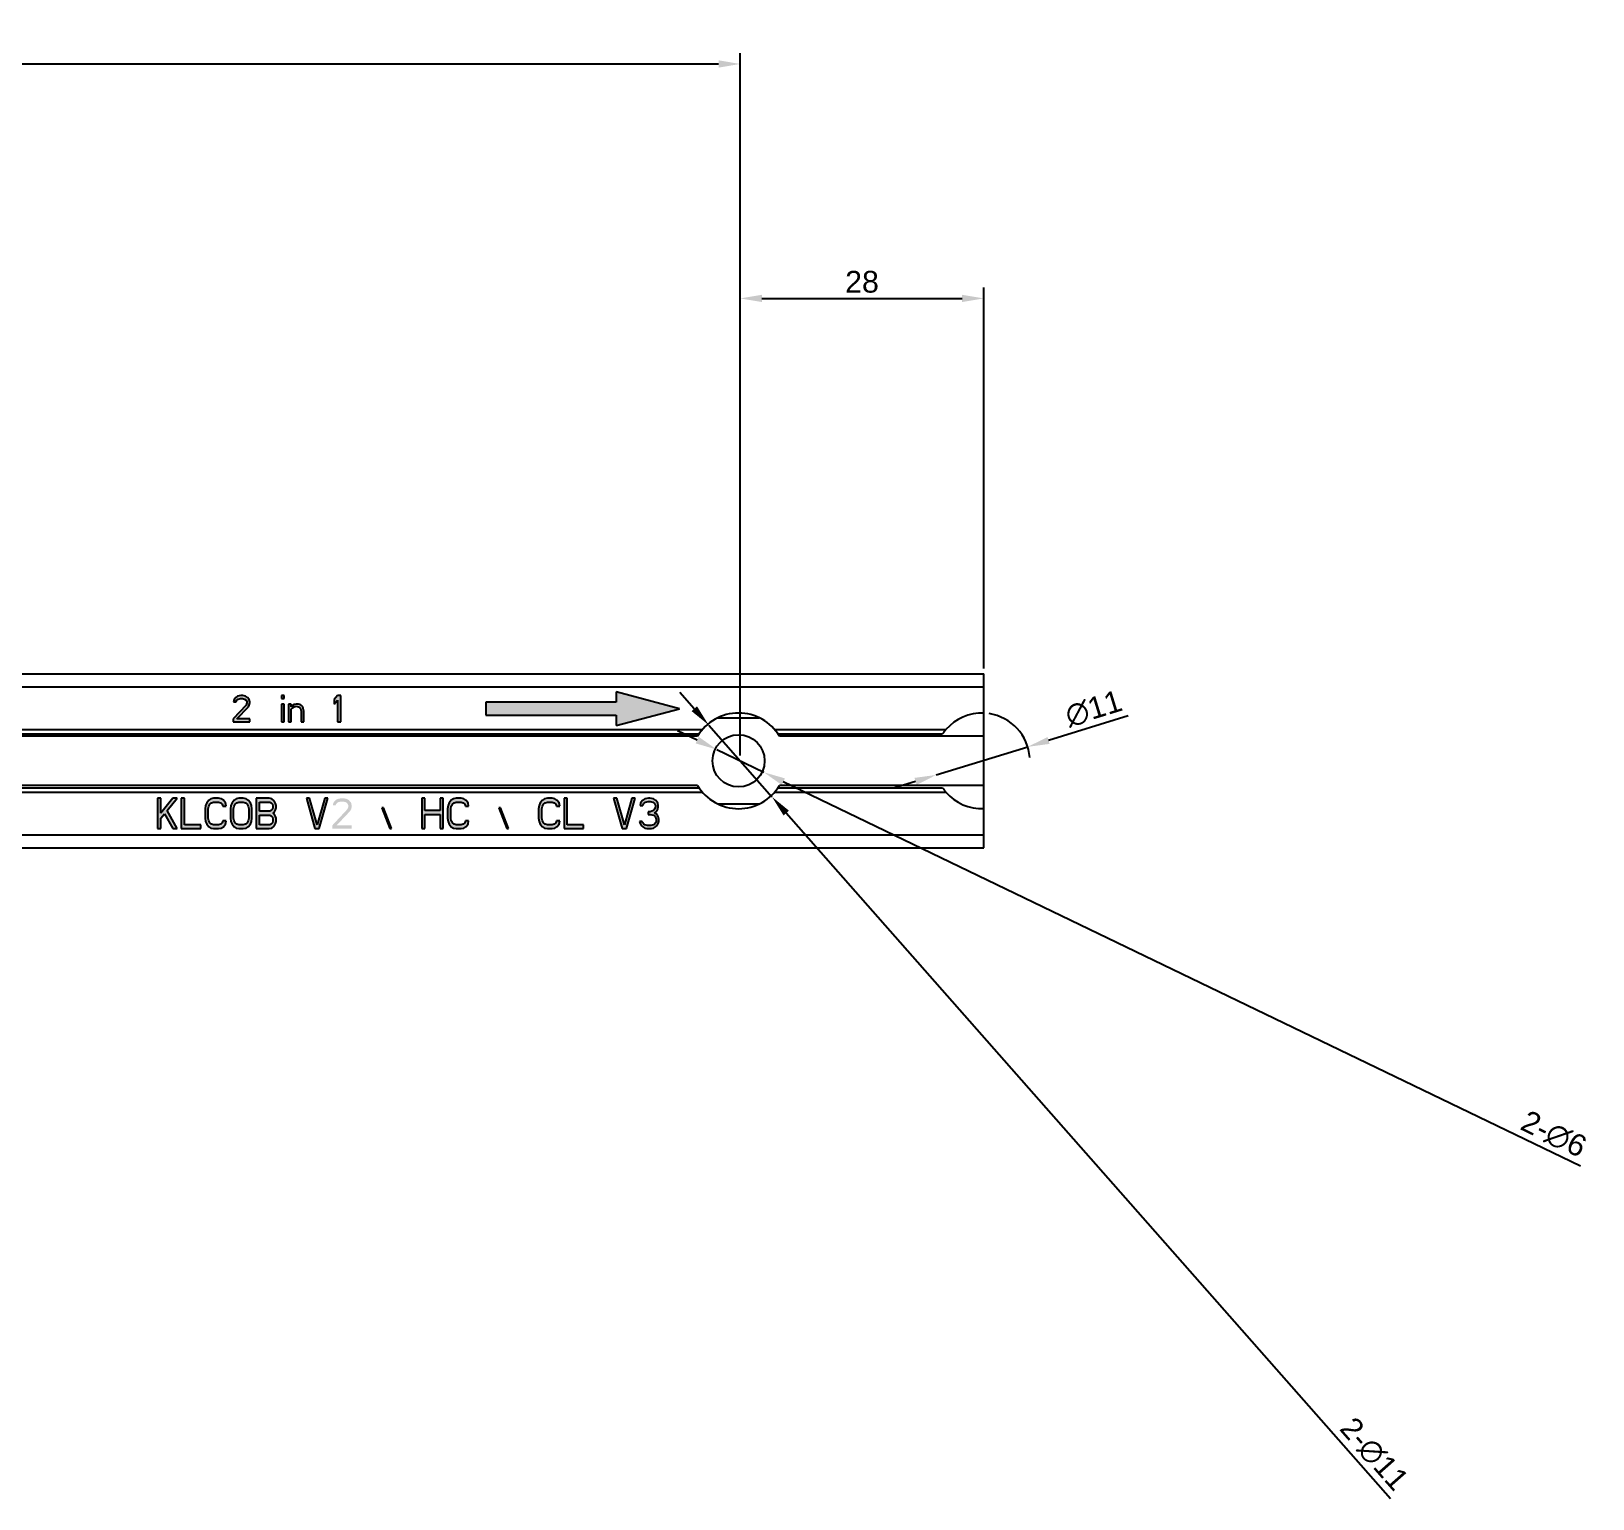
# Model space of a CAD drawing. Header units: millimetres. Extents: x 3299 to 14264, y 1863 to 5555.
# Drawn here: x 6298.3 to 6477.8, y 2400.8 to 2569.7 of the extents above; entities that cross this region are included whole.
import ezdxf

# ---------------------------------------------------------------- set-up
doc = ezdxf.new("R2010")
doc.units = ezdxf.units.MM
doc.layers.add('02___PRT_ALL_AXES', color=7, linetype='Continuous')
doc.styles.get("Standard").update_dxf_attribs({"font": 'arial.ttf'})
doc.dimstyles.new('ISO-25', dxfattribs={"dimtxt": 2.5, "dimasz": 2.5, "dimexe": 1.25, "dimexo": 0.625, "dimtad": 1, "dimtxsty": 'Standard', "dimcen": 2.5, "dimadec": 0, "dimazin": 0, "dimtfac": 1, "dimtmove": 0, "dimatfit": 3, "dimfxl": 1, "dimarcsym": 0})

# ---------------------------------------------------------------- blocks, each defined once
blk = doc.blocks.new('*D74')
at = {"color": 0, "lineweight": -2, "transparency": 16777216}
for p, q in [((5766.6, 2486.36), (5766.6, 2567.16)), ((6379.8, 2486.36), (6379.8, 2567.16)), ((5769.1, 2565.91), (6377.3, 2565.91))]:
    blk.add_line(p, q, dxfattribs=at)
at = {"color": 0, "transparency": 16777216}
for points in [[(5769.1, 2566.33), (5769.1, 2565.49), (5766.6, 2565.91)], [(6377.3, 2566.33), (6377.3, 2565.49), (6379.8, 2565.91)]]:
    blk.add_solid(points, dxfattribs=at)
at = {"layer": 'Defpoints', "color": 0, "transparency": 16777216}
for p in [(6379.8, 2565.91), (5766.6, 2485.73), (6379.8, 2485.73)]:
    blk.add_point(p, dxfattribs=at)
at = {"color": 0, "lineweight": 5, "transparency": 16777216, "insert": (6073.2, 2568.04), "char_height": 2.5, "attachment_point": 5}
blk.add_mtext('613,2', dxfattribs=at)
blk = doc.blocks.new('*D75')
at = {"color": 0, "lineweight": -2, "transparency": 16777216}
for p, q in [((6379.8, 2486.36), (6379.8, 2540.19)), ((6407.8, 2496.36), (6407.8, 2540.19)), ((6382.3, 2538.94), (6405.3, 2538.94))]:
    blk.add_line(p, q, dxfattribs=at)
at = {"color": 0, "transparency": 16777216}
for points in [[(6382.3, 2539.36), (6382.3, 2538.52), (6379.8, 2538.94)], [(6405.3, 2539.36), (6405.3, 2538.52), (6407.8, 2538.94)]]:
    blk.add_solid(points, dxfattribs=at)
at = {"layer": 'Defpoints', "color": 0, "transparency": 16777216}
for p in [(6407.8, 2538.94), (6407.8, 2495.73), (6379.8, 2485.73)]:
    blk.add_point(p, dxfattribs=at)
at = {"color": 0, "lineweight": 5, "transparency": 16777216, "insert": (6393.8, 2540.84), "char_height": 2.5, "attachment_point": 5}
blk.add_mtext('28', dxfattribs=at)
blk = doc.blocks.new('*D76')
at = {"color": 0, "lineweight": -2, "transparency": 16777216}
for p, q in [((6374.85, 2488.13), (6372.6, 2489.21)), ((6377.1, 2487.04), (6382.5, 2484.43)), ((6476.43, 2439.1), (6384.75, 2483.34))]:
    blk.add_line(p, q, dxfattribs=at)
at = {"color": 0, "transparency": 16777216}
for points in [[(6375.03, 2488.5), (6374.67, 2487.75), (6377.1, 2487.04)], [(6384.94, 2483.72), (6384.57, 2482.97), (6382.5, 2484.43)]]:
    blk.add_solid(points, dxfattribs=at)
at = {"layer": 'Defpoints', "color": 0, "transparency": 16777216}
for p in [(6377.1, 2487.04), (6382.5, 2484.43)]:
    blk.add_point(p, dxfattribs=at)
at = {"color": 0, "lineweight": 5, "transparency": 16777216, "insert": (6473.34, 2442.78), "char_height": 2.5, "attachment_point": 5, "rotation": 334.2368}
blk.add_mtext('2-∅6', dxfattribs=at)
blk = doc.blocks.new('*D77')
at = {"color": 0, "lineweight": -2, "transparency": 16777216}
for p, q in [((6374.51, 2491.74), (6372.86, 2493.61)), ((6376.17, 2489.86), (6383.44, 2481.61)), ((6454.58, 2400.85), (6385.09, 2479.73))]:
    blk.add_line(p, q, dxfattribs=at)
at = {"color": 0, "transparency": 16777216}
for points in [[(6374.83, 2492.01), (6374.2, 2491.46), (6376.17, 2489.86)], [(6385.4, 2480.01), (6384.78, 2479.46), (6383.44, 2481.61)]]:
    blk.add_solid(points, dxfattribs=at)
at = {"layer": 'Defpoints', "color": 0, "transparency": 16777216}
for p in [(6376.17, 2489.86), (6383.44, 2481.61)]:
    blk.add_point(p, dxfattribs=at)
at = {"color": 0, "lineweight": 5, "transparency": 16777216, "insert": (6452.68, 2405.98), "char_height": 2.5, "attachment_point": 5, "rotation": 311.3758}
blk.add_mtext('2-∅11', dxfattribs=at)
blk = doc.blocks.new('*D80')
at = {"color": 0, "lineweight": -2, "transparency": 16777216}
for p, q in [((6424.39, 2490.9), (6415.25, 2488.09)), ((6402.34, 2484.12), (6412.86, 2487.35)), ((6399.96, 2483.38), (6397.57, 2482.65))]:
    blk.add_line(p, q, dxfattribs=at)
blk.add_arc((6407.6, 2485.73), 5.5, 4.0745, 81.4052, dxfattribs=at)
at = {"color": 0, "transparency": 16777216}
for points in [[(6415.13, 2488.48), (6415.37, 2487.69), (6412.86, 2487.35)], [(6399.83, 2483.78), (6400.08, 2482.98), (6402.34, 2484.12)]]:
    blk.add_solid(points, dxfattribs=at)
at = {"layer": 'Defpoints', "color": 0, "transparency": 16777216}
for p in [(6412.86, 2487.35), (6402.34, 2484.12)]:
    blk.add_point(p, dxfattribs=at)
at = {"color": 0, "lineweight": 5, "transparency": 16777216, "insert": (6420.44, 2491.74), "char_height": 2.5, "attachment_point": 5, "rotation": 17.0963}
blk.add_mtext('∅11', dxfattribs=at)
blk = doc.blocks.new('rygj')
at = {"lineweight": 5, "true_color": 0x139b48}
h = blk.add_hatch(color=114, dxfattribs=at)
h.dxf.hatch_style = 1
h.paths.add_polyline_path([(5043.78, 3168.4), (5043.78, 3166.9), (5058.78, 3166.9), (5058.78, 3165.7), (5066.06, 3167.65), (5058.78, 3169.6), (5058.78, 3168.4)])
h = blk.add_hatch(color=114, dxfattribs=at)
h.dxf.hatch_style = 1
h.paths.add_polyline_path([(5016.59, 3168.06), (5016.65, 3168.32), (5016.65, 3168.44), (5016.59, 3168.7), (5016.38, 3168.95), (5016.17, 3169.08), (5015.85, 3169.15), (5015.64, 3169.15), (5015.26, 3169.08), (5015.05, 3168.95), (5014.84, 3168.7), (5014.79, 3168.44), (5015.05, 3168.44), (5015.16, 3168.64), (5015.32, 3168.76), (5015.58, 3168.83), (5015.8, 3168.83), (5016.06, 3168.76), (5016.22, 3168.64), (5016.33, 3168.44), (5016.33, 3168.32), (5016.22, 3168.06), (5014.73, 3166.47), (5014.73, 3166.15), (5016.65, 3166.15), (5016.65, 3166.47), (5015.16, 3166.47), (5016.49, 3167.87)])
h.paths.add_polyline_path([(5020.62, 3169.15), (5020.31, 3169.15), (5020.31, 3168.83), (5020.62, 3168.83)])
h.paths.add_polyline_path([(5020.62, 3168.19), (5020.31, 3168.19), (5020.31, 3166.15), (5020.62, 3166.15)])
h.paths.add_polyline_path([(5021.74, 3167.87), (5021.99, 3167.93), (5022.24, 3167.87), (5022.37, 3167.81), (5022.49, 3167.68), (5022.56, 3167.36), (5022.56, 3166.15), (5022.87, 3166.15), (5022.87, 3167.36), (5022.81, 3167.68), (5022.74, 3167.87), (5022.62, 3168), (5022.43, 3168.12), (5022.24, 3168.19), (5021.99, 3168.19), (5021.74, 3168.12), (5021.56, 3168), (5021.43, 3167.87), (5021.43, 3168.19), (5021.12, 3168.19), (5021.12, 3166.15), (5021.43, 3166.15), (5021.43, 3167.61), (5021.56, 3167.74)])
h.paths.add_polyline_path([(5027.12, 3169.15), (5026.74, 3169.15), (5026.37, 3168.7), (5026.37, 3168.19), (5026.74, 3168.64), (5026.74, 3166.15), (5027.12, 3166.15)])
h = blk.add_hatch(color=114, dxfattribs=at)
h.dxf.hatch_style = 1
h.paths.add_polyline_path([(5052.29, 3156.45), (5052.23, 3156.82), (5051.98, 3157.12), (5051.73, 3157.27), (5051.42, 3157.35), (5050.87, 3157.35), (5050.56, 3157.27), (5050.31, 3157.12), (5050.06, 3156.82), (5049.94, 3156.53), (5049.87, 3156.15), (5049.87, 3155.04), (5049.94, 3154.67), (5050.06, 3154.37), (5050.31, 3154.07), (5050.56, 3153.92), (5050.87, 3153.85), (5051.42, 3153.85), (5051.73, 3153.92), (5051.98, 3154.07), (5052.23, 3154.37), (5052.29, 3154.74), (5051.92, 3154.74), (5051.86, 3154.52), (5051.67, 3154.37), (5051.42, 3154.29), (5050.87, 3154.29), (5050.62, 3154.37), (5050.43, 3154.52), (5050.31, 3154.74), (5050.25, 3155.04), (5050.25, 3156.15), (5050.31, 3156.45), (5050.43, 3156.68), (5050.62, 3156.82), (5050.87, 3156.9), (5051.42, 3156.9), (5051.67, 3156.82), (5051.86, 3156.68), (5051.92, 3156.45)])
h.paths.add_polyline_path([(5063.63, 3156.53), (5063.57, 3156.82), (5063.32, 3157.12), (5063.08, 3157.27), (5062.64, 3157.35), (5062.52, 3157.35), (5062.08, 3157.27), (5061.84, 3157.12), (5061.59, 3156.82), (5061.53, 3156.53), (5061.84, 3156.53), (5061.96, 3156.75), (5062.15, 3156.9), (5062.46, 3156.97), (5062.7, 3156.97), (5063.01, 3156.9), (5063.2, 3156.75), (5063.32, 3156.53), (5063.32, 3156.38), (5063.2, 3156.08), (5063.08, 3155.93), (5062.7, 3155.78), (5062.46, 3155.78), (5062.46, 3155.48), (5062.7, 3155.48), (5063.08, 3155.41), (5063.26, 3155.26), (5063.39, 3154.96), (5063.39, 3154.67), (5063.32, 3154.52), (5063.2, 3154.37), (5063.08, 3154.29), (5062.77, 3154.22), (5062.39, 3154.22), (5062.08, 3154.29), (5061.96, 3154.37), (5061.84, 3154.52), (5061.77, 3154.67), (5061.46, 3154.67), (5061.53, 3154.44), (5061.65, 3154.22), (5061.84, 3154.07), (5062.08, 3153.92), (5062.33, 3153.85), (5062.83, 3153.85), (5063.08, 3153.92), (5063.32, 3154.07), (5063.51, 3154.22), (5063.63, 3154.44), (5063.7, 3154.67), (5063.7, 3154.96), (5063.63, 3155.26), (5063.51, 3155.48), (5063.2, 3155.63), (5063.45, 3155.86), (5063.57, 3156.08), (5063.63, 3156.38)])
h.paths.add_polyline_path([(5060.6, 3157.35), (5059.73, 3154.29), (5058.86, 3157.35), (5058.49, 3157.35), (5059.48, 3153.85), (5059.98, 3153.85), (5060.97, 3157.35)])
h.paths.add_polyline_path([(5055.02, 3153.85), (5055.02, 3154.29), (5053.16, 3154.29), (5053.16, 3157.35), (5052.79, 3157.35), (5052.79, 3153.85)])
h.paths.add_polyline_path([(5041.82, 3156.45), (5041.76, 3156.82), (5041.51, 3157.12), (5041.26, 3157.27), (5040.95, 3157.35), (5040.39, 3157.35), (5040.08, 3157.27), (5039.83, 3157.12), (5039.59, 3156.82), (5039.46, 3156.53), (5039.4, 3156.15), (5039.4, 3155.04), (5039.46, 3154.67), (5039.59, 3154.37), (5039.83, 3154.07), (5040.08, 3153.92), (5040.39, 3153.85), (5040.95, 3153.85), (5041.26, 3153.92), (5041.51, 3154.07), (5041.76, 3154.37), (5041.82, 3154.74), (5041.45, 3154.74), (5041.38, 3154.52), (5041.2, 3154.37), (5040.95, 3154.29), (5040.39, 3154.29), (5040.14, 3154.37), (5039.96, 3154.52), (5039.83, 3154.74), (5039.77, 3155.04), (5039.77, 3156.15), (5039.83, 3156.45), (5039.96, 3156.68), (5040.14, 3156.82), (5040.39, 3156.9), (5040.95, 3156.9), (5041.2, 3156.82), (5041.38, 3156.68), (5041.45, 3156.45)])
h.paths.add_polyline_path([(5016.9, 3156.15), (5016.84, 3156.53), (5016.72, 3156.82), (5016.47, 3157.12), (5016.22, 3157.27), (5015.91, 3157.35), (5015.41, 3157.35), (5015.1, 3157.27), (5014.86, 3157.12), (5014.61, 3156.82), (5014.48, 3156.53), (5014.42, 3156.15), (5014.42, 3155.04), (5014.48, 3154.67), (5014.61, 3154.37), (5014.86, 3154.07), (5015.1, 3153.92), (5015.41, 3153.85), (5015.91, 3153.85), (5016.22, 3153.92), (5016.47, 3154.07), (5016.72, 3154.37), (5016.84, 3154.67), (5016.9, 3155.04)])
h.paths.add_polyline_path([(5028.37, 3156.53), (5028.31, 3156.82), (5028.06, 3157.12), (5027.81, 3157.27), (5027.44, 3157.35), (5027.19, 3157.35), (5026.76, 3157.27), (5026.51, 3157.12), (5026.26, 3156.82), (5026.2, 3156.53), (5026.51, 3156.53), (5026.63, 3156.75), (5026.82, 3156.9), (5027.13, 3156.97), (5027.38, 3156.97), (5027.69, 3156.9), (5027.87, 3156.75), (5028, 3156.53), (5028, 3156.38), (5027.87, 3156.08), (5026.14, 3154.22), (5026.14, 3153.85), (5028.37, 3153.85), (5028.37, 3154.22), (5026.63, 3154.22), (5028.18, 3155.86), (5028.31, 3156.08), (5028.37, 3156.38)])
h.paths.add_polyline_path([(5046.4, 3153.85), (5045.47, 3156.23), (5045.29, 3156.23), (5046.22, 3153.85)])
h.paths.add_polyline_path([(5025.27, 3157.35), (5024.4, 3154.29), (5023.53, 3157.35), (5023.16, 3157.35), (5024.15, 3153.85), (5024.65, 3153.85), (5025.64, 3157.35)])
h.paths.add_polyline_path([(5038.9, 3153.85), (5038.9, 3157.35), (5038.53, 3157.35), (5038.53, 3155.93), (5036.8, 3155.93), (5036.8, 3157.35), (5036.43, 3157.35), (5036.43, 3153.85), (5036.8, 3153.85), (5036.8, 3155.48), (5038.53, 3155.48), (5038.53, 3153.85)])
h.paths.add_polyline_path([(5019.69, 3156.23), (5019.69, 3156.53), (5019.63, 3156.75), (5019.44, 3157.05), (5019.19, 3157.27), (5018.89, 3157.35), (5017.4, 3157.35), (5017.4, 3153.85), (5018.89, 3153.85), (5019.19, 3153.92), (5019.44, 3154.14), (5019.63, 3154.44), (5019.69, 3154.67), (5019.69, 3155.04), (5019.63, 3155.26), (5019.44, 3155.56), (5019.32, 3155.63), (5019.44, 3155.71), (5019.63, 3156.01)])
h.paths.add_polyline_path([(5019.32, 3154.96), (5019.32, 3154.74), (5019.26, 3154.52), (5019.13, 3154.37), (5018.95, 3154.29), (5017.77, 3154.29), (5017.77, 3155.41), (5018.95, 3155.41), (5019.13, 3155.34), (5019.26, 3155.19)], flags=16)
h.paths.add_polyline_path([(5019.32, 3156.45), (5019.32, 3156.3), (5019.26, 3156.08), (5019.13, 3155.93), (5018.95, 3155.86), (5017.77, 3155.86), (5017.77, 3156.9), (5018.95, 3156.9), (5019.13, 3156.82), (5019.26, 3156.68)], flags=16)
h.paths.add_polyline_path([(5016.53, 3156.15), (5016.53, 3155.04), (5016.47, 3154.74), (5016.34, 3154.52), (5016.16, 3154.37), (5015.91, 3154.29), (5015.41, 3154.29), (5015.17, 3154.37), (5014.98, 3154.52), (5014.86, 3154.74), (5014.79, 3155.04), (5014.79, 3156.15), (5014.86, 3156.45), (5014.98, 3156.68), (5015.17, 3156.82), (5015.41, 3156.9), (5015.91, 3156.9), (5016.16, 3156.82), (5016.34, 3156.68), (5016.47, 3156.45)], flags=16)
h.paths.add_polyline_path([(5011.88, 3155.04), (5011.88, 3156.15), (5011.94, 3156.45), (5012.07, 3156.68), (5012.25, 3156.82), (5012.5, 3156.9), (5013.06, 3156.9), (5013.31, 3156.82), (5013.49, 3156.68), (5013.55, 3156.45), (5013.93, 3156.45), (5013.86, 3156.82), (5013.62, 3157.12), (5013.37, 3157.27), (5013.06, 3157.35), (5012.5, 3157.35), (5012.19, 3157.27), (5011.94, 3157.12), (5011.7, 3156.82), (5011.57, 3156.53), (5011.51, 3156.15), (5011.51, 3155.04), (5011.57, 3154.67), (5011.7, 3154.37), (5011.94, 3154.07), (5012.19, 3153.92), (5012.5, 3153.85), (5013.06, 3153.85), (5013.37, 3153.92), (5013.62, 3154.07), (5013.86, 3154.37), (5013.93, 3154.74), (5013.55, 3154.74), (5013.49, 3154.52), (5013.31, 3154.37), (5013.06, 3154.29), (5012.5, 3154.29), (5012.25, 3154.37), (5012.07, 3154.52), (5011.94, 3154.74)])
h.paths.add_polyline_path([(5011.01, 3153.85), (5011.01, 3154.29), (5009.15, 3154.29), (5009.15, 3157.35), (5008.78, 3157.35), (5008.78, 3153.85)])
h.paths.add_polyline_path([(5032.95, 3153.85), (5032.02, 3156.23), (5031.84, 3156.23), (5032.77, 3153.85)])
h.paths.add_polyline_path([(5006.43, 3155.63), (5006.43, 3157.35), (5006.06, 3157.35), (5006.06, 3153.85), (5006.43, 3153.85), (5006.43, 3155.04), (5006.86, 3155.56), (5007.79, 3153.85), (5008.29, 3153.85), (5007.17, 3155.93), (5008.29, 3157.35), (5007.79, 3157.35)])
at = {"color": 114, "linetype": 'Continuous', "true_color": 0x139b48}
for p, q in [((4442.06, 3171.65), (5101.06, 3171.65)), ((5101.06, 3151.65), (5101.06, 3171.65)), ((4442.06, 3170.15), (5101.06, 3170.15)), ((5066.06, 3167.65), (5058.78, 3169.6)), ((5058.78, 3169.6), (5058.78, 3168.4)), ((5016.22, 3168.06), (5014.73, 3166.47)), ((5014.84, 3168.7), (5014.79, 3168.44)), ((5014.79, 3168.44), (5015.05, 3168.44)), ((5015.05, 3168.95), (5014.84, 3168.7)), ((5015.26, 3169.08), (5015.05, 3168.95)), ((5015.05, 3168.44), (5015.16, 3168.64)), ((5015.16, 3168.64), (5015.32, 3168.76)), ((5015.16, 3166.47), (5016.49, 3167.87)), ((5015.64, 3169.15), (5015.26, 3169.08)), ((5015.32, 3168.76), (5015.58, 3168.83)), ((5015.58, 3168.83), (5015.8, 3168.83)), ((5015.85, 3169.15), (5015.64, 3169.15)), ((5015.8, 3168.83), (5016.06, 3168.76)), ((5016.17, 3169.08), (5015.85, 3169.15)), ((5016.06, 3168.76), (5016.22, 3168.64)), ((5016.38, 3168.95), (5016.17, 3169.08)), ((5016.22, 3168.64), (5016.33, 3168.44)), ((5016.33, 3168.32), (5016.22, 3168.06)), ((5016.33, 3168.44), (5016.33, 3168.32)), ((5016.59, 3168.7), (5016.38, 3168.95)), ((5016.49, 3167.87), (5016.59, 3168.06)), ((5016.65, 3168.44), (5016.59, 3168.7)), ((5016.59, 3168.06), (5016.65, 3168.32)), ((5016.65, 3168.32), (5016.65, 3168.44)), ((5020.62, 3169.15), (5020.31, 3169.15)), ((5020.31, 3169.15), (5020.31, 3168.83)), ((5020.31, 3168.83), (5020.62, 3168.83)), ((5020.62, 3168.19), (5020.31, 3168.19)), ((5020.31, 3168.19), (5020.31, 3166.15)), ((5020.62, 3168.83), (5020.62, 3169.15)), ((5020.62, 3166.15), (5020.62, 3168.19)), ((5021.43, 3168.19), (5021.12, 3168.19)), ((5021.12, 3168.19), (5021.12, 3166.15)), ((5021.43, 3167.87), (5021.43, 3168.19)), ((5021.56, 3168), (5021.43, 3167.87)), ((5021.43, 3167.61), (5021.56, 3167.74)), ((5021.43, 3166.15), (5021.43, 3167.61)), ((5021.74, 3168.12), (5021.56, 3168)), ((5021.56, 3167.74), (5021.74, 3167.87)), ((5021.99, 3168.19), (5021.74, 3168.12)), ((5021.74, 3167.87), (5021.99, 3167.93)), ((5022.24, 3168.19), (5021.99, 3168.19)), ((5021.99, 3167.93), (5022.24, 3167.87)), ((5022.43, 3168.12), (5022.24, 3168.19)), ((5022.24, 3167.87), (5022.37, 3167.81)), ((5022.37, 3167.81), (5022.49, 3167.68)), ((5022.62, 3168), (5022.43, 3168.12)), ((5022.49, 3167.68), (5022.56, 3167.36)), ((5022.74, 3167.87), (5022.62, 3168)), ((5022.81, 3167.68), (5022.74, 3167.87)), ((5022.87, 3167.36), (5022.81, 3167.68)), ((5026.74, 3169.15), (5026.37, 3168.7)), ((5026.37, 3168.7), (5026.37, 3168.19)), ((5026.37, 3168.19), (5026.74, 3168.64)), ((5027.12, 3169.15), (5026.74, 3169.15)), ((5026.74, 3168.64), (5026.74, 3166.15)), ((5027.12, 3166.15), (5027.12, 3169.15)), ((5058.78, 3168.4), (5043.78, 3168.4)), ((5043.78, 3168.4), (5043.78, 3166.9)), ((5058.78, 3165.7), (5066.06, 3167.65)), ((5014.73, 3166.47), (5014.73, 3166.15)), ((5014.73, 3166.15), (5016.65, 3166.15)), ((5016.65, 3166.47), (5015.16, 3166.47)), ((5016.65, 3166.15), (5016.65, 3166.47)), ((5020.31, 3166.15), (5020.62, 3166.15)), ((5021.12, 3166.15), (5021.43, 3166.15)), ((5022.56, 3167.36), (5022.56, 3166.15)), ((5022.56, 3166.15), (5022.87, 3166.15)), ((5022.87, 3166.15), (5022.87, 3167.36)), ((5026.74, 3166.15), (5027.12, 3166.15)), ((5043.78, 3166.9), (5058.78, 3166.9)), ((5058.78, 3166.9), (5058.78, 3165.7)), ((4495.01, 3165.25), (5068.7, 3165.25)), ((4495.4, 3164.75), (5068.31, 3164.75)), ((5101.06, 3164.49), (5077.57, 3164.49)), ((4495.4, 3158.55), (5068.31, 3158.55)), ((5101.06, 3158.81), (5077.57, 3158.81)), ((4495.01, 3158.05), (5068.7, 3158.05)), ((5006.43, 3157.35), (5006.06, 3157.35)), ((5006.06, 3157.35), (5006.06, 3153.85)), ((5007.79, 3157.35), (5006.43, 3155.63)), ((5006.43, 3155.63), (5006.43, 3157.35)), ((5007.17, 3155.93), (5008.29, 3157.35)), ((5008.29, 3157.35), (5007.79, 3157.35)), ((5009.15, 3157.35), (5008.78, 3157.35)), ((5008.78, 3157.35), (5008.78, 3153.85)), ((5009.15, 3154.29), (5009.15, 3157.35)), ((5011.7, 3156.82), (5011.57, 3156.53)), ((5011.94, 3157.12), (5011.7, 3156.82)), ((5012.19, 3157.27), (5011.94, 3157.12)), ((5012.07, 3156.68), (5012.25, 3156.82)), ((5012.5, 3157.35), (5012.19, 3157.27)), ((5012.25, 3156.82), (5012.5, 3156.9)), ((5013.06, 3157.35), (5012.5, 3157.35)), ((5012.5, 3156.9), (5013.06, 3156.9)), ((5013.37, 3157.27), (5013.06, 3157.35)), ((5013.06, 3156.9), (5013.31, 3156.82)), ((5013.31, 3156.82), (5013.49, 3156.68)), ((5013.62, 3157.12), (5013.37, 3157.27)), ((5013.86, 3156.82), (5013.62, 3157.12)), ((5013.93, 3156.45), (5013.86, 3156.82)), ((5014.61, 3156.82), (5014.48, 3156.53)), ((5014.86, 3157.12), (5014.61, 3156.82)), ((5015.1, 3157.27), (5014.86, 3157.12)), ((5014.98, 3156.68), (5015.17, 3156.82)), ((5015.41, 3157.35), (5015.1, 3157.27)), ((5015.17, 3156.82), (5015.41, 3156.9)), ((5015.91, 3157.35), (5015.41, 3157.35)), ((5015.41, 3156.9), (5015.91, 3156.9)), ((5016.22, 3157.27), (5015.91, 3157.35)), ((5015.91, 3156.9), (5016.16, 3156.82)), ((5016.16, 3156.82), (5016.34, 3156.68)), ((5016.47, 3157.12), (5016.22, 3157.27)), ((5016.72, 3156.82), (5016.47, 3157.12)), ((5016.84, 3156.53), (5016.72, 3156.82)), ((5018.89, 3157.35), (5017.4, 3157.35)), ((5017.4, 3157.35), (5017.4, 3153.85)), ((5017.77, 3156.9), (5018.95, 3156.9)), ((5017.77, 3155.86), (5017.77, 3156.9)), ((5019.19, 3157.27), (5018.89, 3157.35)), ((5018.95, 3156.9), (5019.13, 3156.82)), ((5019.13, 3156.82), (5019.26, 3156.68)), ((5019.44, 3157.05), (5019.19, 3157.27)), ((5019.63, 3156.75), (5019.44, 3157.05)), ((5019.69, 3156.53), (5019.63, 3156.75)), ((5023.53, 3157.35), (5023.16, 3157.35)), ((5023.16, 3157.35), (5024.15, 3153.85)), ((5024.4, 3154.29), (5023.53, 3157.35)), ((5025.27, 3157.35), (5024.4, 3154.29)), ((5024.65, 3153.85), (5025.64, 3157.35)), ((5025.64, 3157.35), (5025.27, 3157.35)), ((5036.8, 3157.35), (5036.43, 3157.35)), ((5036.43, 3157.35), (5036.43, 3153.85)), ((5036.8, 3155.93), (5036.8, 3157.35)), ((5038.9, 3157.35), (5038.53, 3157.35)), ((5038.53, 3157.35), (5038.53, 3155.93)), ((5038.9, 3153.85), (5038.9, 3157.35)), ((5039.59, 3156.82), (5039.46, 3156.53)), ((5039.83, 3157.12), (5039.59, 3156.82)), ((5040.08, 3157.27), (5039.83, 3157.12)), ((5039.96, 3156.68), (5040.14, 3156.82)), ((5040.39, 3157.35), (5040.08, 3157.27)), ((5040.14, 3156.82), (5040.39, 3156.9)), ((5040.95, 3157.35), (5040.39, 3157.35)), ((5040.39, 3156.9), (5040.95, 3156.9)), ((5041.26, 3157.27), (5040.95, 3157.35)), ((5040.95, 3156.9), (5041.2, 3156.82)), ((5041.2, 3156.82), (5041.38, 3156.68)), ((5041.51, 3157.12), (5041.26, 3157.27)), ((5041.76, 3156.82), (5041.51, 3157.12)), ((5041.82, 3156.45), (5041.76, 3156.82)), ((5050.06, 3156.82), (5049.94, 3156.53)), ((5050.31, 3157.12), (5050.06, 3156.82)), ((5050.56, 3157.27), (5050.31, 3157.12)), ((5050.43, 3156.68), (5050.62, 3156.82)), ((5050.87, 3157.35), (5050.56, 3157.27)), ((5050.62, 3156.82), (5050.87, 3156.9)), ((5051.42, 3157.35), (5050.87, 3157.35)), ((5050.87, 3156.9), (5051.42, 3156.9)), ((5051.73, 3157.27), (5051.42, 3157.35)), ((5051.42, 3156.9), (5051.67, 3156.82)), ((5051.67, 3156.82), (5051.86, 3156.68)), ((5051.98, 3157.12), (5051.73, 3157.27)), ((5052.23, 3156.82), (5051.98, 3157.12)), ((5052.29, 3156.45), (5052.23, 3156.82)), ((5053.16, 3157.35), (5052.79, 3157.35)), ((5052.79, 3157.35), (5052.79, 3153.85)), ((5053.16, 3154.29), (5053.16, 3157.35)), ((5058.86, 3157.35), (5058.49, 3157.35)), ((5058.49, 3157.35), (5059.48, 3153.85)), ((5059.73, 3154.29), (5058.86, 3157.35)), ((5060.6, 3157.35), (5059.73, 3154.29)), ((5059.98, 3153.85), (5060.97, 3157.35)), ((5060.97, 3157.35), (5060.6, 3157.35)), ((5061.59, 3156.82), (5061.53, 3156.53)), ((5061.84, 3157.12), (5061.59, 3156.82)), ((5062.08, 3157.27), (5061.84, 3157.12)), ((5061.84, 3156.53), (5061.96, 3156.75)), ((5061.96, 3156.75), (5062.15, 3156.9)), ((5062.52, 3157.35), (5062.08, 3157.27)), ((5062.15, 3156.9), (5062.46, 3156.97)), ((5062.46, 3156.97), (5062.7, 3156.97)), ((5062.64, 3157.35), (5062.52, 3157.35)), ((5063.08, 3157.27), (5062.64, 3157.35)), ((5062.7, 3156.97), (5063.01, 3156.9)), ((5063.01, 3156.9), (5063.2, 3156.75)), ((5063.32, 3157.12), (5063.08, 3157.27)), ((5063.2, 3156.75), (5063.32, 3156.53)), ((5063.57, 3156.82), (5063.32, 3157.12)), ((5063.63, 3156.53), (5063.57, 3156.82)), ((5006.43, 3155.04), (5006.86, 3155.56)), ((5006.43, 3153.85), (5006.43, 3155.04)), ((5006.86, 3155.56), (5007.79, 3153.85)), ((5008.29, 3153.85), (5007.17, 3155.93)), ((5011.57, 3156.53), (5011.51, 3156.15)), ((5011.51, 3156.15), (5011.51, 3155.04)), ((5011.51, 3155.04), (5011.57, 3154.67)), ((5011.88, 3156.15), (5011.94, 3156.45)), ((5011.88, 3155.04), (5011.88, 3156.15)), ((5011.94, 3154.74), (5011.88, 3155.04)), ((5011.94, 3156.45), (5012.07, 3156.68)), ((5013.49, 3156.68), (5013.55, 3156.45)), ((5013.55, 3156.45), (5013.93, 3156.45)), ((5014.48, 3156.53), (5014.42, 3156.15)), ((5014.42, 3156.15), (5014.42, 3155.04)), ((5014.42, 3155.04), (5014.48, 3154.67)), ((5014.79, 3156.15), (5014.86, 3156.45)), ((5014.79, 3155.04), (5014.79, 3156.15)), ((5014.86, 3154.74), (5014.79, 3155.04)), ((5014.86, 3156.45), (5014.98, 3156.68)), ((5016.34, 3156.68), (5016.47, 3156.45)), ((5016.47, 3156.45), (5016.53, 3156.15)), ((5016.53, 3155.04), (5016.47, 3154.74)), ((5016.53, 3156.15), (5016.53, 3155.04)), ((5016.9, 3156.15), (5016.84, 3156.53)), ((5016.84, 3154.67), (5016.9, 3155.04)), ((5016.9, 3155.04), (5016.9, 3156.15)), ((5018.95, 3155.86), (5017.77, 3155.86)), ((5017.77, 3155.41), (5018.95, 3155.41)), ((5017.77, 3154.29), (5017.77, 3155.41)), ((5019.13, 3155.93), (5018.95, 3155.86)), ((5018.95, 3155.41), (5019.13, 3155.34)), ((5019.26, 3156.08), (5019.13, 3155.93)), ((5019.13, 3155.34), (5019.26, 3155.19)), ((5019.26, 3156.68), (5019.32, 3156.45)), ((5019.32, 3156.3), (5019.26, 3156.08)), ((5019.26, 3155.19), (5019.32, 3154.96)), ((5019.32, 3156.45), (5019.32, 3156.3)), ((5019.32, 3155.63), (5019.44, 3155.71)), ((5019.44, 3155.56), (5019.32, 3155.63)), ((5019.32, 3154.96), (5019.32, 3154.74)), ((5019.44, 3155.71), (5019.63, 3156.01)), ((5019.63, 3155.26), (5019.44, 3155.56)), ((5019.63, 3156.01), (5019.69, 3156.23)), ((5019.69, 3155.04), (5019.63, 3155.26)), ((5019.69, 3156.23), (5019.69, 3156.53)), ((5019.69, 3154.67), (5019.69, 3155.04)), ((5032.02, 3156.23), (5031.84, 3156.23)), ((5031.84, 3156.23), (5032.77, 3153.85)), ((5032.95, 3153.85), (5032.02, 3156.23)), ((5038.53, 3155.93), (5036.8, 3155.93)), ((5036.8, 3155.48), (5038.53, 3155.48)), ((5036.8, 3153.85), (5036.8, 3155.48)), ((5038.53, 3155.48), (5038.53, 3153.85)), ((5039.46, 3156.53), (5039.4, 3156.15)), ((5039.4, 3156.15), (5039.4, 3155.04)), ((5039.4, 3155.04), (5039.46, 3154.67)), ((5039.77, 3156.15), (5039.83, 3156.45)), ((5039.77, 3155.04), (5039.77, 3156.15)), ((5039.83, 3154.74), (5039.77, 3155.04)), ((5039.83, 3156.45), (5039.96, 3156.68)), ((5041.38, 3156.68), (5041.45, 3156.45)), ((5041.45, 3156.45), (5041.82, 3156.45)), ((5045.47, 3156.23), (5045.29, 3156.23)), ((5045.29, 3156.23), (5046.22, 3153.85)), ((5046.4, 3153.85), (5045.47, 3156.23)), ((5049.94, 3156.53), (5049.87, 3156.15)), ((5049.87, 3156.15), (5049.87, 3155.04)), ((5049.87, 3155.04), (5049.94, 3154.67)), ((5050.25, 3156.15), (5050.31, 3156.45)), ((5050.25, 3155.04), (5050.25, 3156.15)), ((5050.31, 3154.74), (5050.25, 3155.04)), ((5050.31, 3156.45), (5050.43, 3156.68)), ((5051.86, 3156.68), (5051.92, 3156.45)), ((5051.92, 3156.45), (5052.29, 3156.45)), ((5061.53, 3156.53), (5061.84, 3156.53)), ((5062.7, 3155.78), (5062.46, 3155.78)), ((5062.46, 3155.78), (5062.46, 3155.48)), ((5062.46, 3155.48), (5062.7, 3155.48)), ((5063.08, 3155.93), (5062.7, 3155.78)), ((5062.7, 3155.48), (5063.08, 3155.41)), ((5063.2, 3156.08), (5063.08, 3155.93)), ((5063.08, 3155.41), (5063.26, 3155.26)), ((5063.32, 3156.38), (5063.2, 3156.08)), ((5063.2, 3155.63), (5063.45, 3155.86)), ((5063.51, 3155.48), (5063.2, 3155.63)), ((5063.26, 3155.26), (5063.39, 3154.96)), ((5063.32, 3156.53), (5063.32, 3156.38)), ((5063.39, 3154.96), (5063.39, 3154.67)), ((5063.45, 3155.86), (5063.57, 3156.08)), ((5063.63, 3155.26), (5063.51, 3155.48)), ((5063.57, 3156.08), (5063.63, 3156.38)), ((5063.63, 3156.38), (5063.63, 3156.53)), ((5063.7, 3154.96), (5063.63, 3155.26)), ((5063.7, 3154.67), (5063.7, 3154.96)), ((4442.06, 3153.15), (5101.06, 3153.15)), ((5006.06, 3153.85), (5006.43, 3153.85)), ((5007.79, 3153.85), (5008.29, 3153.85)), ((5008.78, 3153.85), (5011.01, 3153.85)), ((5011.01, 3154.29), (5009.15, 3154.29)), ((5011.01, 3153.85), (5011.01, 3154.29)), ((5011.57, 3154.67), (5011.7, 3154.37)), ((5011.7, 3154.37), (5011.94, 3154.07)), ((5012.07, 3154.52), (5011.94, 3154.74)), ((5011.94, 3154.07), (5012.19, 3153.92)), ((5012.25, 3154.37), (5012.07, 3154.52)), ((5012.19, 3153.92), (5012.5, 3153.85)), ((5012.5, 3154.29), (5012.25, 3154.37)), ((5013.06, 3154.29), (5012.5, 3154.29)), ((5012.5, 3153.85), (5013.06, 3153.85)), ((5013.31, 3154.37), (5013.06, 3154.29)), ((5013.06, 3153.85), (5013.37, 3153.92)), ((5013.49, 3154.52), (5013.31, 3154.37)), ((5013.37, 3153.92), (5013.62, 3154.07)), ((5013.55, 3154.74), (5013.49, 3154.52)), ((5013.93, 3154.74), (5013.55, 3154.74)), ((5013.62, 3154.07), (5013.86, 3154.37)), ((5013.86, 3154.37), (5013.93, 3154.74)), ((5014.48, 3154.67), (5014.61, 3154.37)), ((5014.61, 3154.37), (5014.86, 3154.07)), ((5014.98, 3154.52), (5014.86, 3154.74)), ((5014.86, 3154.07), (5015.1, 3153.92)), ((5015.17, 3154.37), (5014.98, 3154.52)), ((5015.1, 3153.92), (5015.41, 3153.85)), ((5015.41, 3154.29), (5015.17, 3154.37)), ((5015.91, 3154.29), (5015.41, 3154.29)), ((5015.41, 3153.85), (5015.91, 3153.85)), ((5016.16, 3154.37), (5015.91, 3154.29)), ((5015.91, 3153.85), (5016.22, 3153.92)), ((5016.34, 3154.52), (5016.16, 3154.37)), ((5016.22, 3153.92), (5016.47, 3154.07)), ((5016.47, 3154.74), (5016.34, 3154.52)), ((5016.47, 3154.07), (5016.72, 3154.37)), ((5016.72, 3154.37), (5016.84, 3154.67)), ((5017.4, 3153.85), (5018.89, 3153.85)), ((5018.95, 3154.29), (5017.77, 3154.29)), ((5018.89, 3153.85), (5019.19, 3153.92)), ((5019.13, 3154.37), (5018.95, 3154.29)), ((5019.26, 3154.52), (5019.13, 3154.37)), ((5019.19, 3153.92), (5019.44, 3154.14)), ((5019.32, 3154.74), (5019.26, 3154.52)), ((5019.44, 3154.14), (5019.63, 3154.44)), ((5019.63, 3154.44), (5019.69, 3154.67)), ((5024.15, 3153.85), (5024.65, 3153.85)), ((5032.77, 3153.85), (5032.95, 3153.85)), ((5036.43, 3153.85), (5036.8, 3153.85)), ((5038.53, 3153.85), (5038.9, 3153.85)), ((5039.46, 3154.67), (5039.59, 3154.37)), ((5039.59, 3154.37), (5039.83, 3154.07)), ((5039.96, 3154.52), (5039.83, 3154.74)), ((5039.83, 3154.07), (5040.08, 3153.92)), ((5040.14, 3154.37), (5039.96, 3154.52)), ((5040.08, 3153.92), (5040.39, 3153.85)), ((5040.39, 3154.29), (5040.14, 3154.37)), ((5040.95, 3154.29), (5040.39, 3154.29)), ((5040.39, 3153.85), (5040.95, 3153.85)), ((5041.2, 3154.37), (5040.95, 3154.29)), ((5040.95, 3153.85), (5041.26, 3153.92)), ((5041.38, 3154.52), (5041.2, 3154.37)), ((5041.26, 3153.92), (5041.51, 3154.07)), ((5041.45, 3154.74), (5041.38, 3154.52)), ((5041.82, 3154.74), (5041.45, 3154.74)), ((5041.51, 3154.07), (5041.76, 3154.37)), ((5041.76, 3154.37), (5041.82, 3154.74)), ((5046.22, 3153.85), (5046.4, 3153.85)), ((5049.94, 3154.67), (5050.06, 3154.37)), ((5050.06, 3154.37), (5050.31, 3154.07)), ((5050.43, 3154.52), (5050.31, 3154.74)), ((5050.31, 3154.07), (5050.56, 3153.92)), ((5050.62, 3154.37), (5050.43, 3154.52)), ((5050.56, 3153.92), (5050.87, 3153.85)), ((5050.87, 3154.29), (5050.62, 3154.37)), ((5051.42, 3154.29), (5050.87, 3154.29)), ((5050.87, 3153.85), (5051.42, 3153.85)), ((5051.67, 3154.37), (5051.42, 3154.29)), ((5051.42, 3153.85), (5051.73, 3153.92)), ((5051.86, 3154.52), (5051.67, 3154.37)), ((5051.73, 3153.92), (5051.98, 3154.07)), ((5051.92, 3154.74), (5051.86, 3154.52)), ((5052.29, 3154.74), (5051.92, 3154.74)), ((5051.98, 3154.07), (5052.23, 3154.37)), ((5052.23, 3154.37), (5052.29, 3154.74)), ((5052.79, 3153.85), (5055.02, 3153.85)), ((5055.02, 3154.29), (5053.16, 3154.29)), ((5055.02, 3153.85), (5055.02, 3154.29)), ((5059.48, 3153.85), (5059.98, 3153.85)), ((5061.77, 3154.67), (5061.46, 3154.67)), ((5061.46, 3154.67), (5061.53, 3154.44)), ((5061.53, 3154.44), (5061.65, 3154.22)), ((5061.65, 3154.22), (5061.84, 3154.07)), ((5061.84, 3154.52), (5061.77, 3154.67)), ((5061.96, 3154.37), (5061.84, 3154.52)), ((5061.84, 3154.07), (5062.08, 3153.92)), ((5062.08, 3154.29), (5061.96, 3154.37)), ((5062.39, 3154.22), (5062.08, 3154.29)), ((5062.08, 3153.92), (5062.33, 3153.85)), ((5062.33, 3153.85), (5062.83, 3153.85)), ((5062.77, 3154.22), (5062.39, 3154.22)), ((5063.08, 3154.29), (5062.77, 3154.22)), ((5062.83, 3153.85), (5063.08, 3153.92)), ((5063.2, 3154.37), (5063.08, 3154.29)), ((5063.08, 3153.92), (5063.32, 3154.07)), ((5063.32, 3154.52), (5063.2, 3154.37)), ((5063.39, 3154.67), (5063.32, 3154.52)), ((5063.32, 3154.07), (5063.51, 3154.22)), ((5063.51, 3154.22), (5063.63, 3154.44)), ((5063.63, 3154.44), (5063.7, 3154.67)), ((4442.06, 3151.65), (5101.06, 3151.65))]:
    blk.add_line(p, q, dxfattribs=at)
for start, end in [(87.9161, 139.1148), (220.8852, 272.0839)]:
    blk.add_arc((5100.86, 3161.65), 5.5, start, end, dxfattribs=at)
at = {"layer": '02___PRT_ALL_AXES', "color": 114, "linetype": 'Continuous', "true_color": 0x139b48}
for p, q in [((5070.49, 3166.61), (5075.22, 3166.61)), ((5068.14, 3164.49), (4464.57, 3164.49)), ((5077.01, 3165.25), (5096.7, 3165.25)), ((5077.4, 3164.75), (5096.31, 3164.75)), ((5068.14, 3158.81), (4464.57, 3158.81)), ((5077.4, 3158.55), (5096.31, 3158.55)), ((5077.01, 3158.05), (5096.7, 3158.05)), ((5070.49, 3156.69), (5075.22, 3156.69))]:
    blk.add_line(p, q, dxfattribs=at)
blk.add_circle((5072.86, 3161.65), 3, dxfattribs=at)
for centre, start, end in [((5072.86, 3161.65), 31.0806, 148.9194), ((5100.86, 3161.65), 139.1148, 145.6923), ((5072.86, 3161.65), 211.0806, 328.9194), ((5100.86, 3161.65), 214.3077, 220.8852)]:
    blk.add_arc(centre, 5.5, start, end, dxfattribs=at)

msp = doc.modelspace()

# ---------------------------------------------------------------- block references
msp.add_blockref('rygj', (1306.74628, -675.91128))

# ---------------------------------------------------------------- dimensions: what is measured, and where the dimension line sits
at = {"lineweight": 5}
for base, p1, p2, picture, middle in [((6379.80164, 2565.91039), (5766.60164, 2485.73463), (6379.80164, 2485.73463), '*D74', (6073.20164, 2565.91039)), ((6407.80164, 2538.94131), (6379.80164, 2485.73463), (6407.80164, 2495.73463), '*D75', (6393.80164, 2538.94131))]:
    dim = msp.add_linear_dim(base=base, p1=p1, p2=p2, dimstyle='ISO-25', dxfattribs=at)
    dim.commit()
    dim.dimension.update_dxf_attribs({"geometry": picture, "text_midpoint": middle, "dimtype": 160})
dim = msp.add_diameter_dim_2p(p1=(6402.34467, 2484.11774), p2=(6412.85861, 2487.35151), dimstyle='ISO-25', dxfattribs=at)
dim.commit()
dim.dimension.update_dxf_attribs({"geometry": '*D80', "text_midpoint": (6420.43623, 2491.74465)})
for p1, p2, picture, middle in [((6376.16617, 2489.86177), (6383.43711, 2481.60748), '*D77', (6451.2015, 2404.67835)), ((6377.09985, 2487.03858), (6382.50344, 2484.43067), '*D76', (6472.48727, 2441.00207))]:
    dim = msp.add_diameter_dim_2p(p1=p1, p2=p2, text='2-<>', dimstyle='ISO-25', dxfattribs=at)
    dim.commit()
    dim.dimension.update_dxf_attribs({"geometry": picture, "text_midpoint": middle, "dimtype": 163})

doc.saveas('drawing.dxf')
